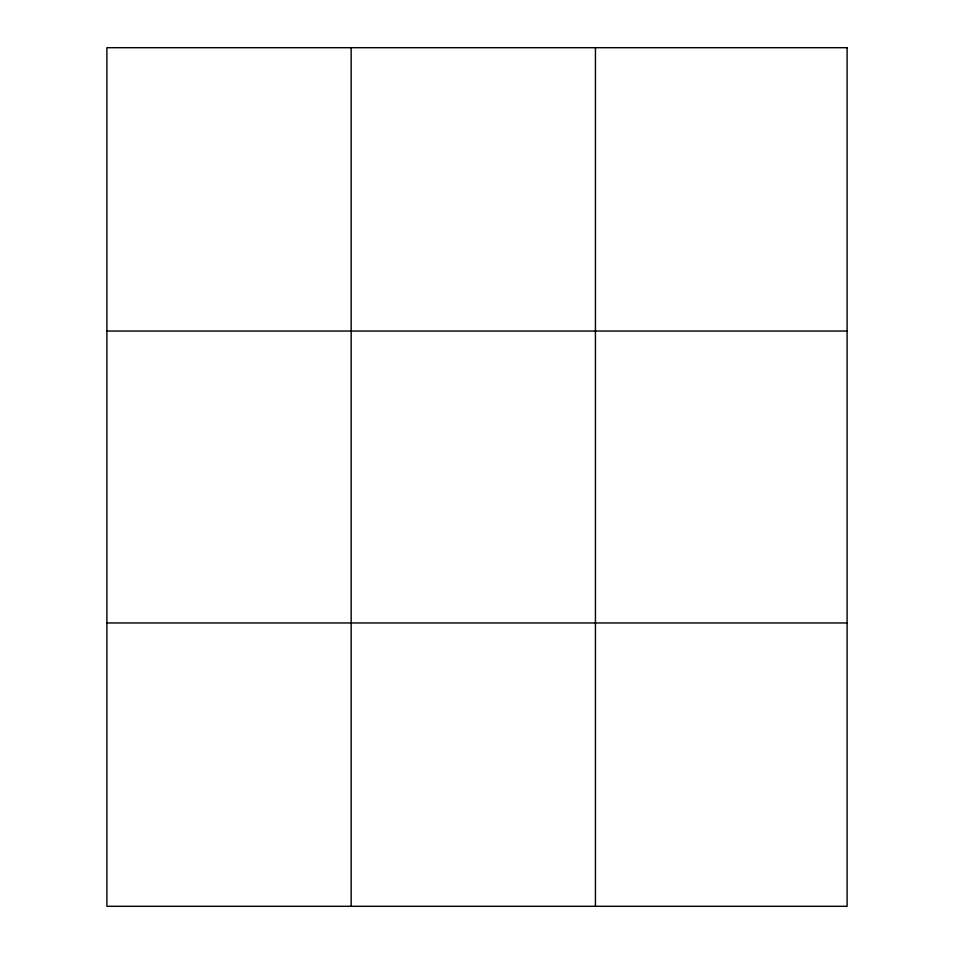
<?xml version="1.0" encoding="UTF-8"?>
<svg xmlns="http://www.w3.org/2000/svg" width="954" height="954" viewBox="0 0 954 954"><rect width="100%" height="100%" fill="white"/><g stroke="black" fill="none" stroke-linecap="round" stroke-linejoin="round"><path stroke-width="1.43" d="M351.167 906.3L351.167 47.7M595.439 906.3L595.439 47.7M106.896 331.038L847.104 331.038M106.896 622.962L847.104 622.962M847.104 47.7L847.104 906.3L106.896 906.3L106.896 47.7L847.104 47.7"/></g></svg>
